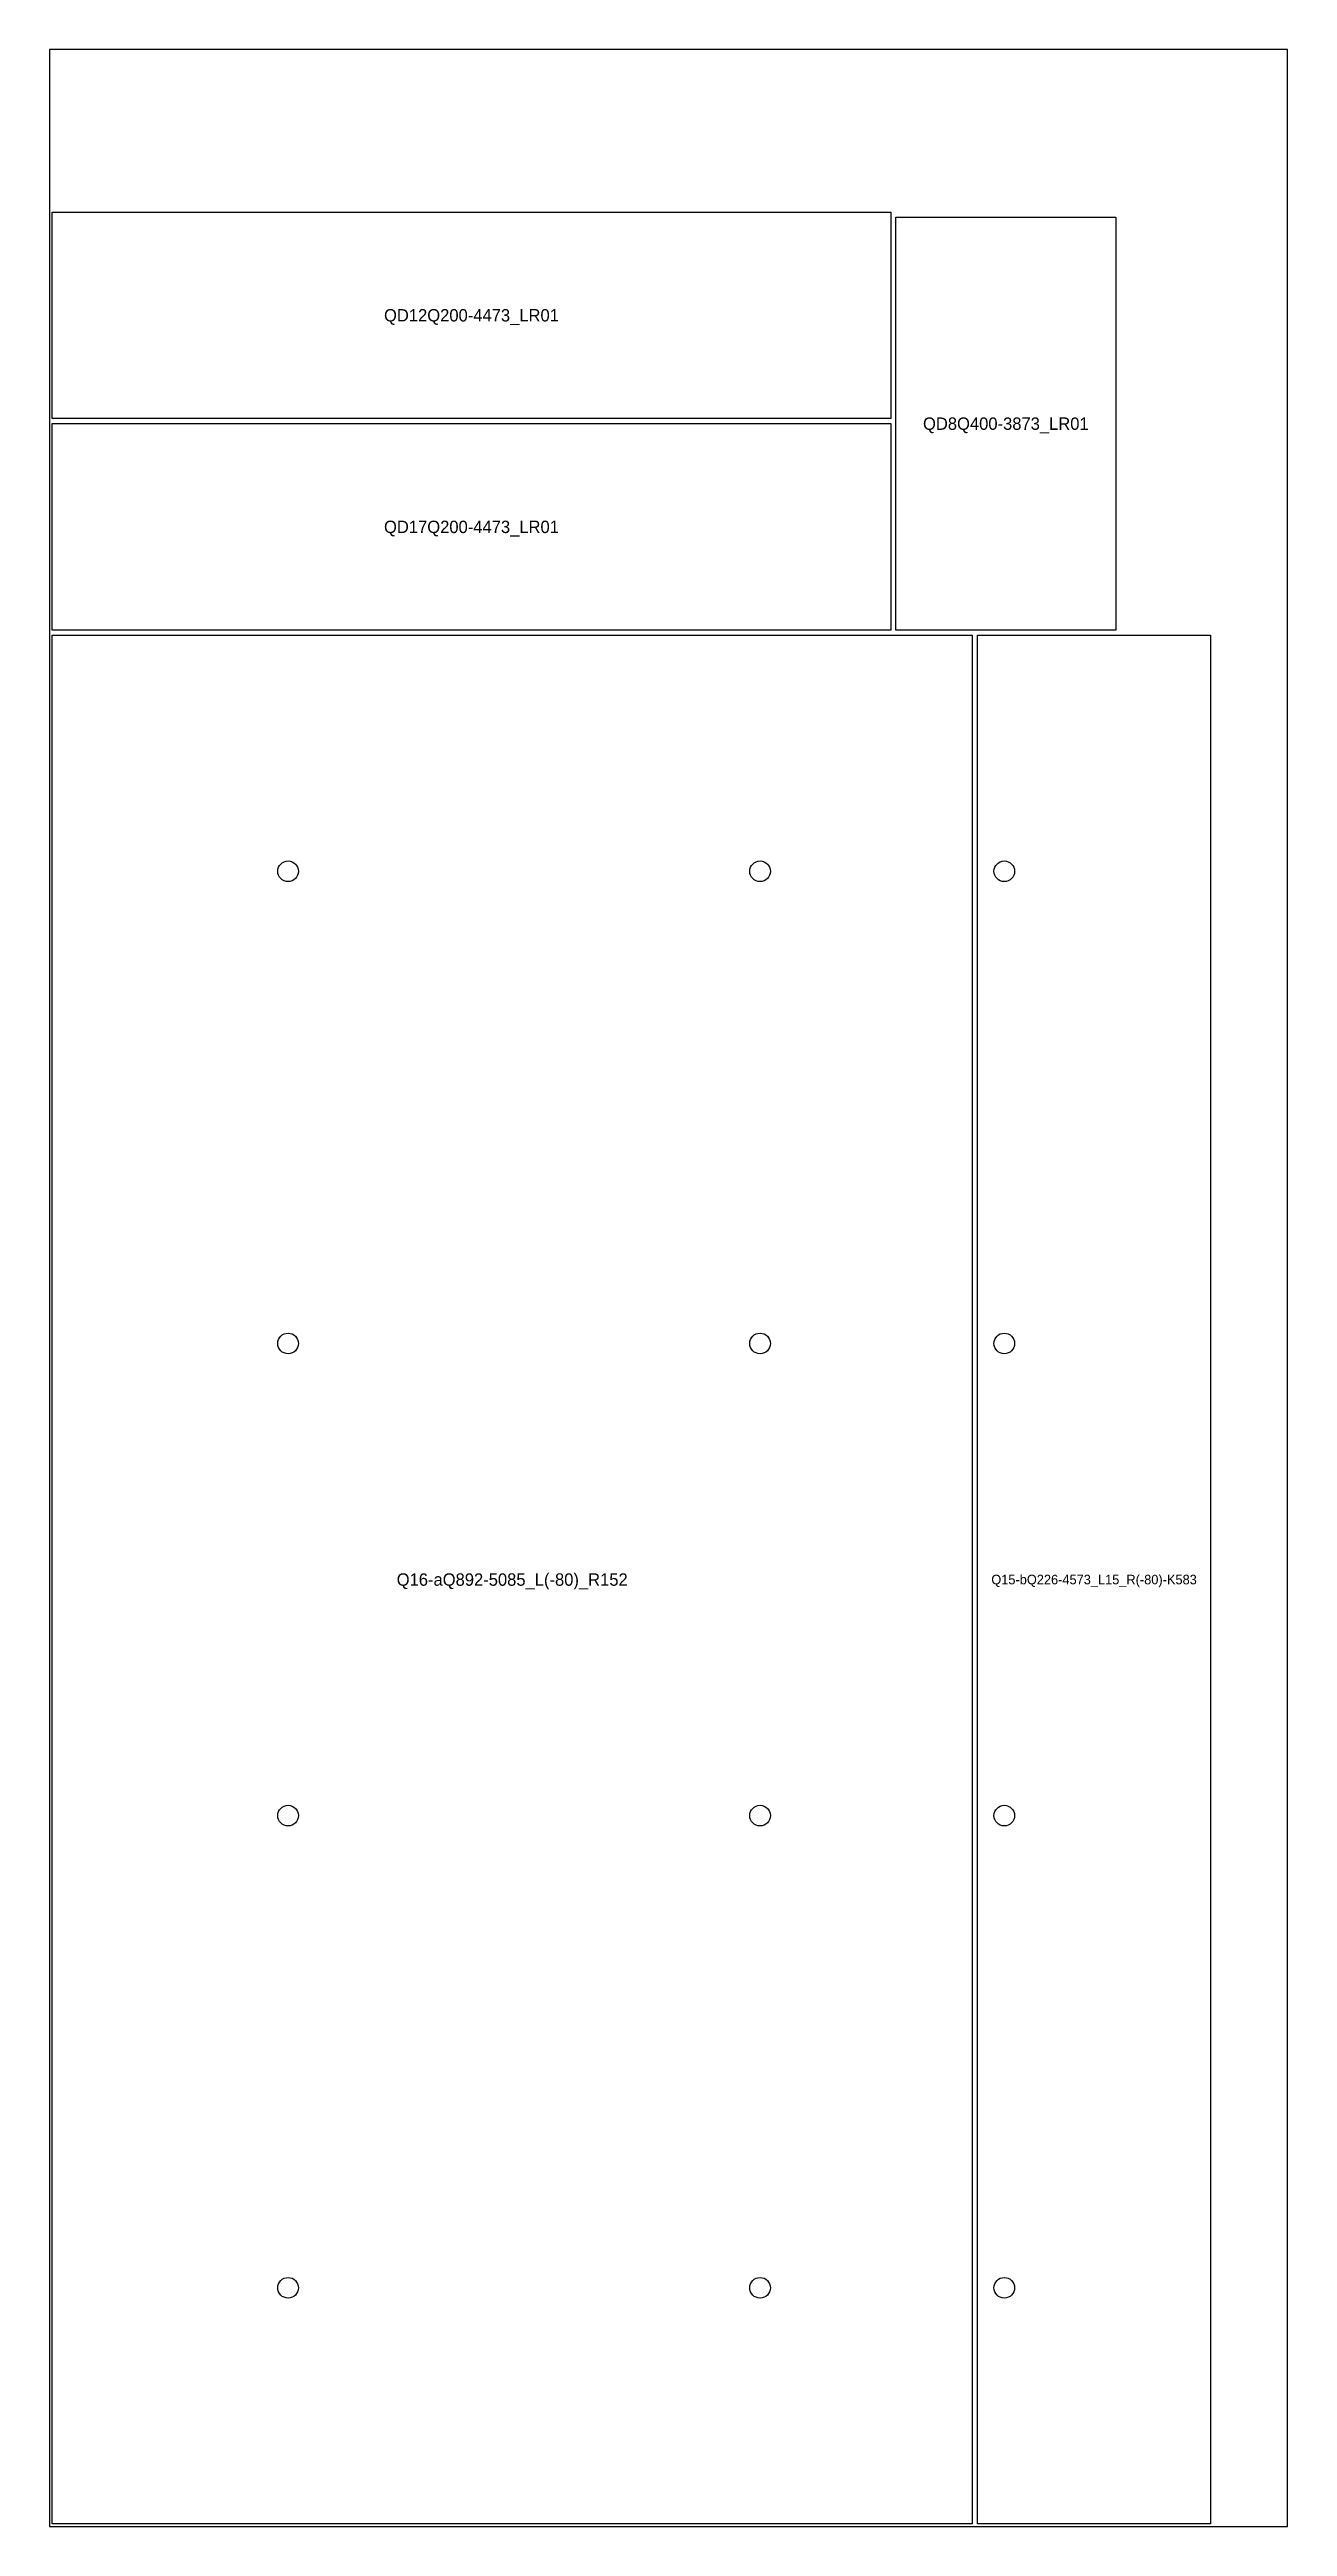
# Model space of a CAD drawing. Header units: metres. Extents: x 0 to 1200, y 0 to 2400.
import ezdxf
from ezdxf.enums import TextEntityAlignment as Align

# ---------------------------------------------------------------- set-up
doc = ezdxf.new("R2010")
doc.units = ezdxf.units.M

msp = doc.modelspace()

# ---------------------------------------------------------------- linework, layer by layer
at = {"true_color": 0x00ff00}
msp.add_lwpolyline([(0, 0), (1200, 0), (1200, 2400), (0, 2400), (0, 0)], dxfattribs=at)
at = {"true_color": 0xe41a1c}
for points in [[(815.5, 2042.500003), (2.5, 2042.500003), (2.5, 2242.500003), (815.5, 2242.500003)], [(1033.500001, 2237.500002), (1033.500001, 1837.500002), (820.500001, 1837.500002), (820.500001, 2237.500002)], [(815.5, 1837.500002), (2.5, 1837.500002), (2.5, 2037.500002), (815.5, 2037.500002)], [(2.5, 1832.500001), (894.5, 1832.500001), (894.5, 2.5), (2.5, 2.5)], [(1125.500001, 2.5), (899.500001, 2.5), (899.500001, 1832.5), (1125.500001, 1832.5)]]:
    msp.add_lwpolyline(points, close=True, dxfattribs=at)
for centre in [(231.25, 1603.75), (688.75, 1603.75), (925.500001, 1603.75), (231.25, 1146.25), (688.75, 1146.25), (925.500001, 1146.25), (231.25, 688.75), (688.75, 688.75), (925.500001, 688.75), (231.25, 231.25), (688.75, 231.25), (925.500001, 231.25)]:
    msp.add_circle(centre, 10, dxfattribs=at)

# ---------------------------------------------------------------- texts
at = {"true_color": 0x000000}
for s, height, p in [('QD12Q200-4473_LR01', 12, (409, 2142.500003)), ('QD8Q400-3873_LR01', 12, (927.000001, 2037.500002)), ('QD17Q200-4473_LR01', 12, (409, 1937.500002)), ('Q16-aQ892-5085_L(-80)_R152', 12, (448.5, 917.5)), ('Q15-bQ226-4573_L15_R(-80)-K583', 9.27179487, (1012.500001, 917.5))]:
    msp.add_text(s, height=height, dxfattribs=at).set_placement(p, align=Align.MIDDLE_CENTER)

doc.saveas('drawing.dxf')
